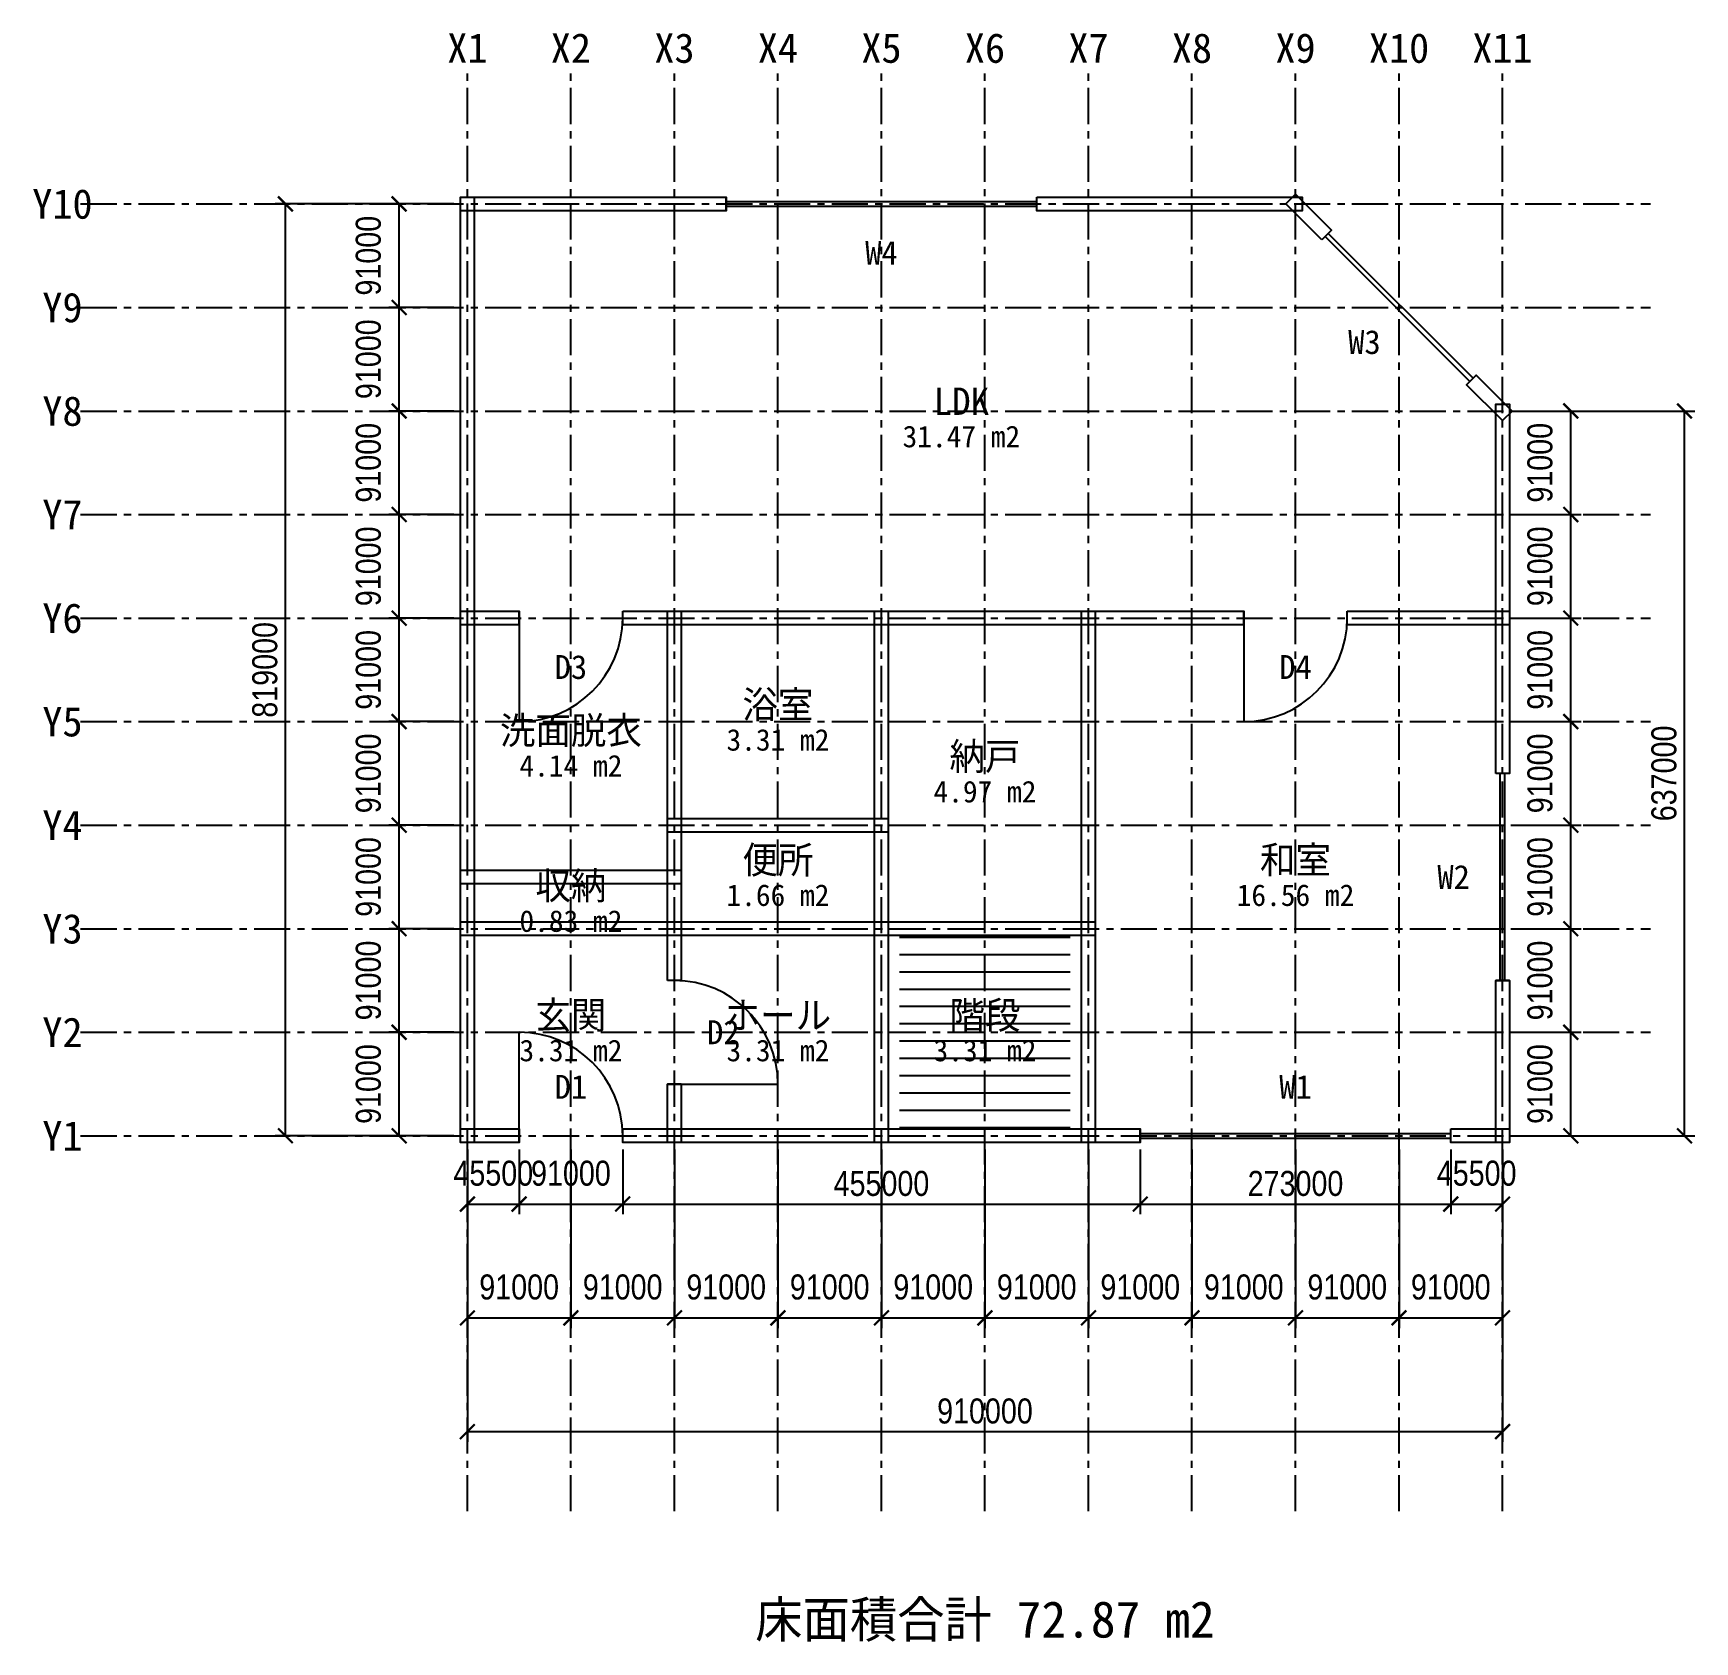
# Model space of a CAD drawing. Header units: millimetres. Extents: x -3817 to 10790, y -4447 to 9690.
import ezdxf
from ezdxf.enums import TextEntityAlignment as Align

# ---------------------------------------------------------------- set-up
doc = ezdxf.new("R2010")
doc.units = ezdxf.units.MM
doc.header["$LTSCALE"] = 100
doc.linetypes.add('CENTER', pattern=[5.08, 3.175, -0.635, 0.635, -0.635])
for name, color, linetype in [('DIM', 4, 'Continuous'), ('GRID', 8, 'CENTER'), ('OPENING', 3, 'Continuous'), ('ROOM', 2, 'Continuous'), ('STAIR', 5, 'Continuous'), ('TEXT', 1, 'Continuous'), ('WALL', 7, 'Continuous')]:
    doc.layers.add(name, color=color, linetype=linetype)
doc.styles.add('OpenSansCondensed-Light', font='OpenSansCondensed-Light.ttf')
doc.dimstyles.new('EZDXF', dxfattribs={"dimtxt": 0.25, "dimasz": 0.175, "dimexe": 0.375, "dimexo": 0.125, "dimgap": 0.1, "dimtad": 1, "dimlfac": 100, "dimzin": 12, "dimdsep": 46, "dimtxsty": 'OpenSansCondensed-Light', "dimblk": 'ARCHTICK', "dimcen": 2.5, "dimazin": 3, "dimtfac": 0.5, "dimtmove": 2, "dimatfit": 3})

# ---------------------------------------------------------------- blocks, each defined once
blk = doc.blocks.new('_ARCHTICK')
at = {"color": 0, "linetype": 'BYBLOCK', "const_width": 0.15}
blk.add_lwpolyline([(-0.5, -0.5), (0.5, 0.5)], dxfattribs=at)

msp = doc.modelspace()

# ---------------------------------------------------------------- linework, layer by layer
at = {"layer": 'GRID'}
for p, q in [((0, -3300), (0, 9400)), ((910, -3300), (910, 9400)), ((1820, -3300), (1820, 9400)), ((2730, -3300), (2730, 9400)), ((3640, -3300), (3640, 9400)), ((4550, -3300), (4550, 9400)), ((5460, -3300), (5460, 9400)), ((6370, -3300), (6370, 9400)), ((7280, -3300), (7280, 9400)), ((8190, -3300), (8190, 9400)), ((9100, -3300), (9100, 9400)), ((-3400, 8190), (10400, 8190)), ((-3400, 7280), (10400, 7280)), ((-3400, 6370), (10400, 6370)), ((-3400, 5460), (10400, 5460)), ((-3400, 4550), (10400, 4550)), ((-3400, 3640), (10400, 3640)), ((-3400, 2730), (10400, 2730)), ((-3400, 1820), (10400, 1820)), ((-3400, 910), (10400, 910)), ((-3400, 0), (10400, 0))]:
    msp.add_line(p, q, dxfattribs=at)
at = {"layer": 'OPENING'}
for p, q in [((2275, 8130), (2275, 8250)), ((2275, 8210), (5005, 8210)), ((5005, 8130), (5005, 8250)), ((2275, 8170), (5005, 8170)), ((7596.03, 7958.823), (7511.177, 7873.97)), ((8812.254, 6629.462), (7539.462, 7902.254)), ((8840.538, 6657.746), (7567.746, 7930.538)), ((8868.823, 6686.03), (8783.97, 6601.177)), ((455, 4490), (455, 4610)), ((455, 4550), (455, 3640)), ((1365, 4490), (1365, 4610)), ((6825, 4490), (6825, 4610)), ((6825, 4550), (6825, 3640)), ((7735, 4490), (7735, 4610)), ((9160, 3185), (9040, 3185)), ((9080, 1365), (9080, 3185)), ((9120, 1365), (9120, 3185)), ((1880, 1365), (1760, 1365)), ((9160, 1365), (9040, 1365)), ((455, 0), (455, 910)), ((1880, 455), (1760, 455)), ((1820, 455), (2730, 455)), ((455, -60), (455, 60)), ((1365, -60), (1365, 60)), ((5915, -60), (5915, 60)), ((5915, 20), (8645, 20)), ((8645, -60), (8645, 60)), ((5915, -20), (8645, -20))]:
    msp.add_line(p, q, dxfattribs=at)
for centre, start, end in [((455, 4550), -90, 0), ((6825, 4550), -90, 0), ((1820, 455), 0, 90), ((455, 0), 0, 90)]:
    msp.add_arc(centre, 910, start, end, dxfattribs=at)
at = {"layer": 'STAIR'}
for p, q in [((3800, 1746), (5300, 1746)), ((3800, 1594), (5300, 1594)), ((3800, 1442), (5300, 1442)), ((3800, 1290), (5300, 1290)), ((3800, 1138), (5300, 1138)), ((3800, 986), (5300, 986)), ((3800, 834), (5300, 834)), ((3800, 682), (5300, 682)), ((3800, 530), (5300, 530)), ((3800, 378), (5300, 378)), ((3800, 226), (5300, 226)), ((3800, 74), (5300, 74))]:
    msp.add_line(p, q, dxfattribs=at)
at = {"layer": 'WALL'}
for points in [[(-60, 8250), (2275, 8250), (2275, 8130), (-60, 8130)], [(-60, -60), (-60, 8250), (60, 8250), (60, -60)], [(5005, 8250), (7340, 8250), (7340, 8130), (5005, 8130)], [(7511.177, 7873.97), (7195.147, 8190), (7280, 8274.853), (7596.03, 7958.823)], [(9100, 6285.147), (8783.97, 6601.177), (8868.823, 6686.03), (9184.853, 6370)], [(9040, 3185), (9040, 6430), (9160, 6430), (9160, 3185)], [(-60, 4610), (455, 4610), (455, 4490), (-60, 4490)], [(1365, 4610), (6825, 4610), (6825, 4490), (1365, 4490)], [(1760, 1365), (1760, 4610), (1880, 4610), (1880, 1365)], [(3580, -60), (3580, 4610), (3700, 4610), (3700, -60)], [(5400, -60), (5400, 4610), (5520, 4610), (5520, -60)], [(7735, 4610), (9160, 4610), (9160, 4490), (7735, 4490)], [(1760, 2790), (3700, 2790), (3700, 2670), (1760, 2670)], [(-60, 2335), (1880, 2335), (1880, 2215), (-60, 2215)], [(-60, 1880), (5520, 1880), (5520, 1760), (-60, 1760)], [(9040, -60), (9040, 1365), (9160, 1365), (9160, -60)], [(1760, -60), (1760, 455), (1880, 455), (1880, -60)], [(-60, 60), (455, 60), (455, -60), (-60, -60)], [(1365, 60), (5915, 60), (5915, -60), (1365, -60)], [(8645, 60), (9160, 60), (9160, -60), (8645, -60)]]:
    msp.add_lwpolyline(points, close=True, dxfattribs=at)

# ---------------------------------------------------------------- texts
at = {"layer": 'GRID'}
for s, p in [('X1', (0, 9560)), ('X2', (910, 9560)), ('X3', (1820, 9560)), ('X4', (2730, 9560)), ('X5', (3640, 9560)), ('X6', (4550, 9560)), ('X7', (5460, 9560)), ('X8', (6370, 9560)), ('X9', (7280, 9560)), ('X10', (8190, 9560)), ('X11', (9100, 9560)), ('Y10', (-3560, 8190)), ('Y9', (-3560, 7280)), ('Y8', (-3560, 6370)), ('Y7', (-3560, 5460)), ('Y6', (-3560, 4550)), ('Y5', (-3560, 3640)), ('Y4', (-3560, 2730)), ('Y3', (-3560, 1820)), ('Y2', (-3560, 910)), ('Y1', (-3560, 0))]:
    msp.add_text(s, height=260, dxfattribs=at).set_placement(p, align=Align.MIDDLE_CENTER)
at = {"layer": 'OPENING'}
for s, p in [('W4', (3640, 7760)), ('W3', (7885.944, 6975.944)), ('D3', (910, 4120)), ('D4', (7280, 4120)), ('W2', (8670, 2275)), ('D2', (2250, 910)), ('D1', (910, 430)), ('W1', (7280, 430))]:
    msp.add_text(s, height=210, dxfattribs=at).set_placement(p, align=Align.MIDDLE_CENTER)
at = {"layer": 'ROOM'}
for s, height, p in [('LDK', 240, (4342.456, 6456.14)), ('31.47 m2', 190, (4342.456, 6146.14)), ('浴室', 240, (2730, 3790)), ('洗面脱衣', 240, (910, 3562.5)), ('3.31 m2', 190, (2730, 3480)), ('納戸', 240, (4550, 3335)), ('4.14 m2', 190, (910, 3252.5)), ('4.97 m2', 190, (4550, 3025)), ('便所', 240, (2730, 2425)), ('和室', 240, (7280, 2425)), ('収納', 240, (910, 2197.5)), ('1.66 m2', 190, (2730, 2115)), ('16.56 m2', 190, (7280, 2115)), ('0.83 m2', 190, (910, 1887.5)), ('玄関', 240, (910, 1060)), ('ホール', 240, (2730, 1060)), ('階段', 240, (4550, 1060)), ('3.31 m2', 190, (910, 750)), ('3.31 m2', 190, (2730, 750)), ('3.31 m2', 190, (4550, 750))]:
    msp.add_text(s, height=height, dxfattribs=at).set_placement(p, align=Align.MIDDLE_CENTER)
at = {"layer": 'TEXT'}
msp.add_text('床面積合計 72.87 m2', height=320, dxfattribs=at).set_placement((4550, -4250), align=Align.MIDDLE_CENTER)

# ---------------------------------------------------------------- dimensions: what is measured, and where the dimension line sits
at = {"layer": 'DIM'}
for base, p1, p2 in [((-1600, 0), (0, 0), (0, 8190)), ((-600, 7280), (0, 7280), (0, 8190)), ((-600, 6370), (0, 6370), (0, 7280)), ((-600, 5460), (0, 5460), (0, 6370)), ((9700, 5460), (9100, 5460), (9100, 6370)), ((10700, 0), (9100, 0), (9100, 6370)), ((-600, 4550), (0, 4550), (0, 5460)), ((9700, 4550), (9100, 4550), (9100, 5460)), ((-600, 3640), (0, 3640), (0, 4550)), ((9700, 3640), (9100, 3640), (9100, 4550)), ((-600, 2730), (0, 2730), (0, 3640)), ((9700, 2730), (9100, 2730), (9100, 3640)), ((-600, 1820), (0, 1820), (0, 2730)), ((9700, 1820), (9100, 1820), (9100, 2730)), ((-600, 910), (0, 910), (0, 1820)), ((9700, 910), (9100, 910), (9100, 1820)), ((-600, 0), (0, 0), (0, 910)), ((9700, 0), (9100, 0), (9100, 910))]:
    msp.add_linear_dim(base=base, p1=p1, p2=p2, angle=90, dimstyle='EZDXF', override={"dimscale": 1, "dimtxt": 220, "dimasz": 130, "dimexe": 90, "dimexo": 120, "dimgap": 70, "dimtad": 1, "dimdec": 0}, dxfattribs=at).render()
for base, p1, p2 in [((0, -600), (0, 0), (455, 0)), ((0, -1600), (0, 0), (910, 0)), ((0, -2600), (0, 0), (9100, 0)), ((455, -600), (455, 0), (1365, 0)), ((910, -1600), (910, 0), (1820, 0)), ((1365, -600), (1365, 0), (5915, 0)), ((1820, -1600), (1820, 0), (2730, 0)), ((2730, -1600), (2730, 0), (3640, 0)), ((3640, -1600), (3640, 0), (4550, 0)), ((4550, -1600), (4550, 0), (5460, 0)), ((5460, -1600), (5460, 0), (6370, 0)), ((5915, -600), (5915, 0), (8645, 0)), ((6370, -1600), (6370, 0), (7280, 0)), ((7280, -1600), (7280, 0), (8190, 0)), ((8190, -1600), (8190, 0), (9100, 0)), ((8645, -600), (8645, 0), (9100, 0))]:
    msp.add_linear_dim(base=base, p1=p1, p2=p2, dimstyle='EZDXF', override={"dimscale": 1, "dimtxt": 220, "dimasz": 130, "dimexe": 90, "dimexo": 120, "dimgap": 70, "dimtad": 1, "dimdec": 0}, dxfattribs=at).render()

doc.saveas('drawing.dxf')
